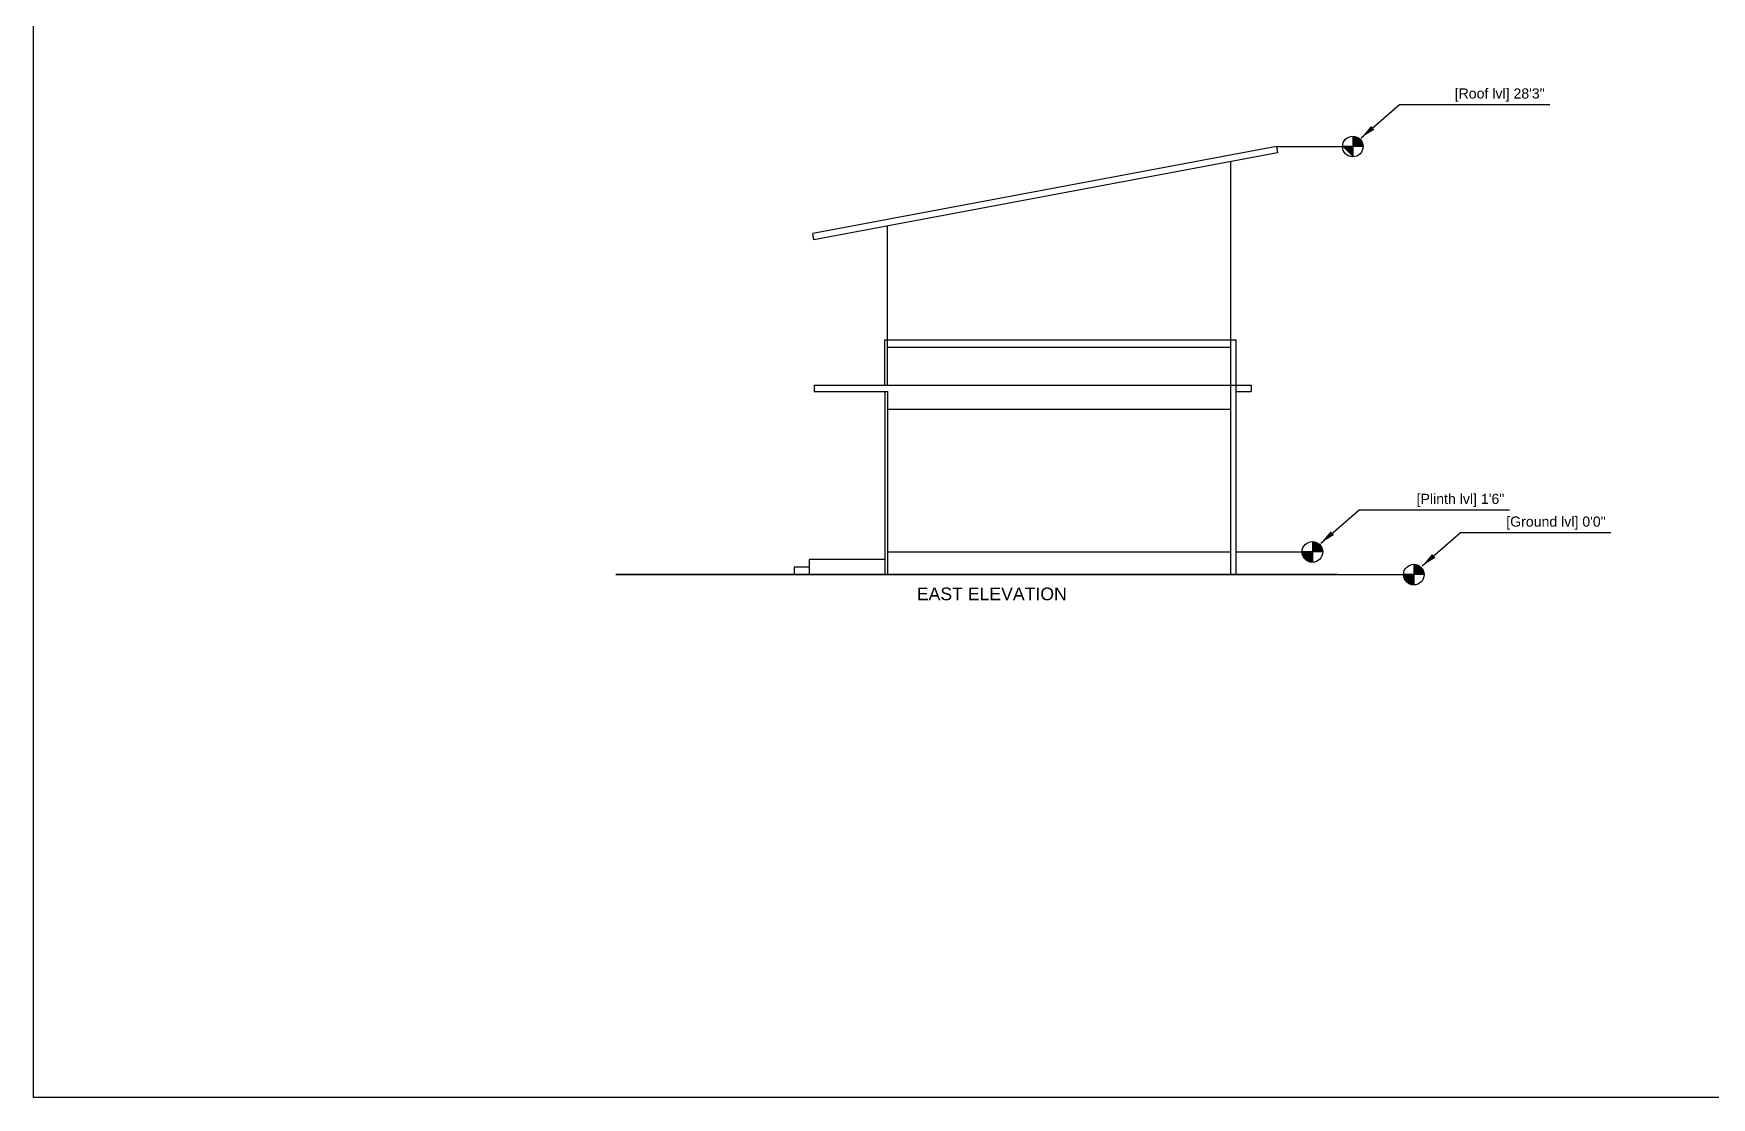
# Model space of a CAD drawing. Header units: inches. Extents: x -6800 to 96653, y -25814 to 17379.
# Drawn here: x 84778 to 86107, y -19068 to -18225 of the extents above; entities that cross this region are included whole.
import ezdxf

# ---------------------------------------------------------------- set-up
doc = ezdxf.new("R2010")
doc.units = ezdxf.units.IN
doc.header["$MEASUREMENT"] = 0
doc.layers.add('0 @ 1', color=7, linetype='Continuous')
for name, color, linetype, lineweight in [('ele front', 30, 'Continuous', 30), ('Ground level', 210, 'Continuous', 35), ('text', 31, 'Continuous', 13)]:
    doc.layers.add(name, color=color, linetype=linetype, lineweight=lineweight)
doc.styles.get("Standard").update_dxf_attribs({"font": 'arial.ttf'})
doc.dimstyles.get("Standard").update_dxf_attribs({"dimtxt": 7, "dimasz": 4, "dimexe": 2, "dimexo": 2, "dimgap": 2, "dimtad": 1, "dimdec": 0, "dimzin": 0, "dimdsep": 46, "dimlunit": 4, "dimtxsty": 'Standard', "dimblk": 'ARCHTICK', "dimcen": 0.25, "dimclrd": 256, "dimclre": 256, "dimclrt": 256, "dimadec": 0, "dimazin": 0, "dimtfac": 1, "dimtdec": 0, "dimtofl": 0, "dimtmove": 0, "dimatfit": 3, "dimfxl": 1, "dimfxlon": 1, "dimtolj": 1, "dimtzin": 0, "dimlwd": -1, "dimlwe": -1, "dimarcsym": 1})

# ---------------------------------------------------------------- blocks, each defined once
blk = doc.blocks.new('_ArchTick')
at = {"color": 0, "linetype": 'ByBlock', "const_width": 0.15}
blk.add_lwpolyline([(-0.5, -0.5), (0.5, 0.5)], dxfattribs=at)

msp = doc.modelspace()

# ---------------------------------------------------------------- hatches: boundary and pattern name
at = {"ltscale": 10, "transparency": 33554687}
h = msp.add_hatch(color=0, dxfattribs=at)
h.dxf.hatch_style = 1
edge = h.paths.add_edge_path()
edge.add_line((85822.5, -18306.7), (85822.5, -18314.8))
edge.add_line((85822.5, -18314.8), (85830.7, -18314.8))
edge.add_arc((85822.5, -18314.8), 8.17, 360, 450)
h.paths.add_polyline_path([(85822.5, -18314.8), (85814.3, -18314.8), (85822.5, -18323)])
h = msp.add_hatch(color=0, dxfattribs=at)
h.dxf.hatch_style = 1
h.paths.add_polyline_path([(85790.5, -18627.6), (85790.5, -18635.8), (85798.7, -18635.8, 0.414214)])
h.paths.add_polyline_path([(85790.5, -18635.8), (85782.3, -18635.8, 0.414214), (85790.5, -18644)])
h = msp.add_hatch(color=0, dxfattribs=at)
h.dxf.hatch_style = 1
h.paths.add_polyline_path([(85870.8, -18645.7), (85870.8, -18653.8), (85879, -18653.8, 0.414214)])
h.paths.add_polyline_path([(85870.8, -18653.8), (85862.7, -18653.8, 0.414214), (85870.8, -18662)])

# ---------------------------------------------------------------- linework, layer by layer
at = {"transparency": 33554651}
for p, q in [((84777.7, -19067.8), (84777.7, -17383)), ((87153.7, -19067.8), (84777.7, -19067.8))]:
    msp.add_line(p, q, dxfattribs=at)
at = {"ltscale": 10, "transparency": 33554687}
for p, q in [((85822.5, -18306.7), (85822.5, -18323)), ((85762, -18314.8), (85814.3, -18314.8)), ((85830.7, -18314.8), (85814.3, -18314.8)), ((85790.5, -18627.6), (85790.5, -18644)), ((85730, -18635.8), (85782.3, -18635.8)), ((85798.7, -18635.8), (85782.3, -18635.8)), ((85810.3, -18653.8), (85862.7, -18653.8)), ((85879, -18653.8), (85862.7, -18653.8)), ((85870.8, -18645.7), (85870.8, -18662))]:
    msp.add_line(p, q, dxfattribs=at)
for centre in [(85822.5, -18314.8), (85790.5, -18635.8), (85870.8, -18653.8)]:
    msp.add_circle(centre, 8.17, dxfattribs=at)
at = {"layer": 'ele front', "transparency": 33554651}
for p, q in [((85762, -18314.8), (85394.8, -18383.8)), ((85762.9, -18319.7), (85395.7, -18388.7)), ((85762, -18314.8), (85762.9, -18319.7)), ((85726, -18473.8), (85726, -18326.7)), ((85454, -18473.8), (85454, -18377.8)), ((85395.7, -18388.7), (85394.8, -18383.8)), ((85452, -18503.8), (85452, -18467.8)), ((85452, -18467.8), (85730, -18467.8)), ((85730, -18653.8), (85730, -18467.8)), ((85454, -18503.8), (85454, -18473.8)), ((85454, -18473.8), (85726, -18473.8)), ((85726, -18653.8), (85726, -18473.8)), ((85396, -18503.8), (85730, -18503.8)), ((85396, -18503.8), (85396, -18508.8)), ((85396, -18508.8), (85454, -18508.8)), ((85452, -18508.8), (85452, -18653.8)), ((85454, -18508.8), (85454, -18653.8)), ((85730, -18503.8), (85742, -18503.8)), ((85730, -18508.8), (85742, -18508.8)), ((85742, -18503.8), (85742, -18508.8)), ((85454, -18522.8), (85726, -18522.8)), ((85392, -18641.8), (85392, -18647.8)), ((85452, -18641.8), (85392, -18641.8)), ((85454, -18635.8), (85726, -18635.8)), ((85380, -18647.8), (85380, -18653.8)), ((85392, -18647.8), (85380, -18647.8)), ((85392, -18647.8), (85392, -18653.8))]:
    msp.add_line(p, q, dxfattribs=at)
at = {"layer": 'Ground level', "transparency": 33554651}
msp.add_line((85238.7, -18653.8), (85810.3, -18653.8), dxfattribs=at)

# ---------------------------------------------------------------- texts
at = {"ltscale": 10, "transparency": 33554687, "char_height": 8, "attachment_point": 9}
for s, insert in [('\\A1;[Roof lvl] 28\'3" ', (85974.5, -18279.2)), ('\\A1;[Plinth lvl] 1\'6" ', (85942.5, -18600.2)), ('\\A1;[Ground lvl] 0\'0" ', (86022.8, -18618.2))]:
    msp.add_mtext(s, dxfattribs=dict(at, insert=insert))
at = {"layer": 'text', "transparency": 33554651, "insert": (85536.6, -18669.1), "char_height": 10, "attachment_point": 5}
msp.add_mtext_dynamic_manual_height_columns('EAST ELEVATION', width=6194.391, gutter_width=6.05, heights=[0], dxfattribs=at)

# ---------------------------------------------------------------- leaders
at = {"layer": '0 @ 1', "ltscale": 10, "transparency": 33554687}
for points in [[(85829.2, -18307.8), (85859.6, -18281.5), (85978.6, -18281.5)], [(85797.2, -18628.8), (85827.6, -18602.5), (85946.6, -18602.5)], [(85877.5, -18646.8), (85907.9, -18620.5), (86026.9, -18620.5)]]:
    msp.add_leader(points, dimstyle='Standard', override={"dimscale": 1, "dimasz": 12, "dimexe": 6, "dimexo": 6, "dimtad": 1, "dimtoh": 0, "dimfxl": 12}, dxfattribs=at)

doc.saveas('drawing.dxf')
